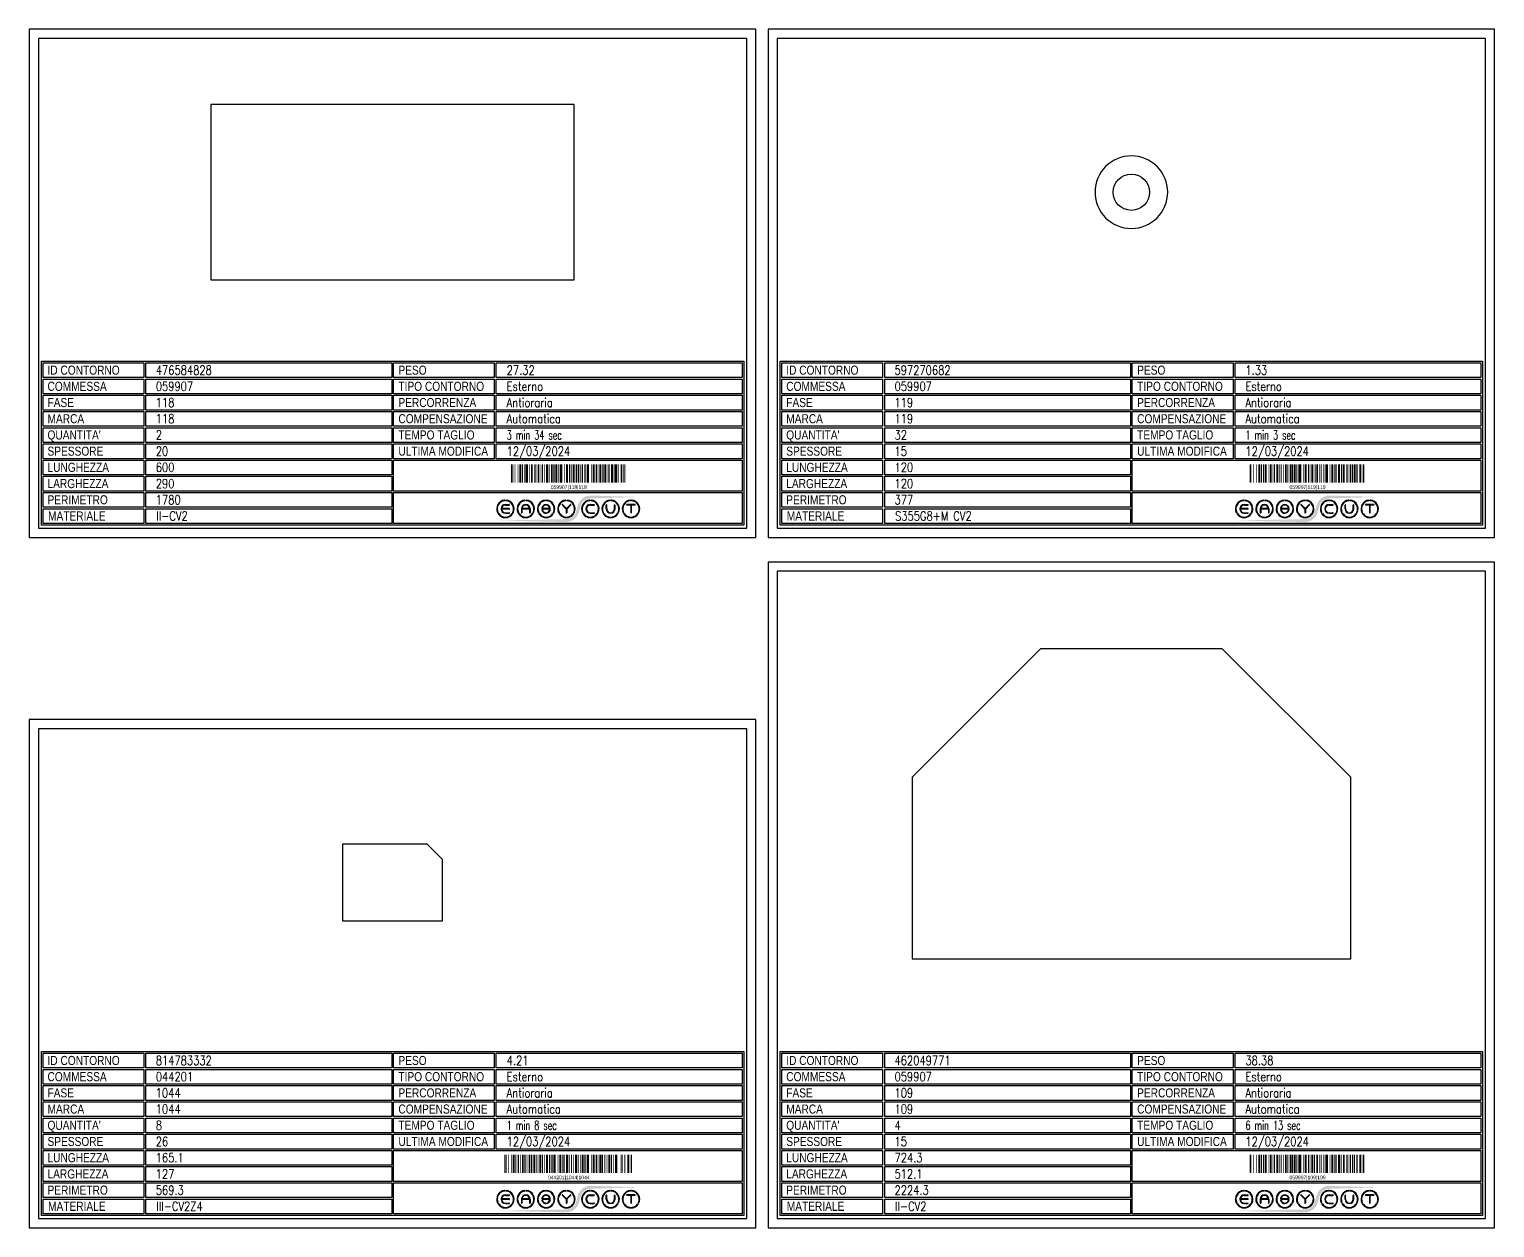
# Model space of a CAD drawing. Header units: millimetres. Extents: x 28039 to 145264, y 9873 to 40131.
# Drawn here: x 28039 to 30459, y 19233 to 21212 of the extents above; entities that cross this region are included whole.
import ezdxf
from ezdxf.enums import TextEntityAlignment as Align

# ---------------------------------------------------------------- set-up
doc = ezdxf.new("R2010")
doc.units = ezdxf.units.MM
doc.styles.add('EasyCutStyle', font='romans.shx', dxfattribs={"width": 0.8})
doc.styles.add('EasyCutStyle1', font='arial.ttf', dxfattribs={"width": 0.8})

# ---------------------------------------------------------------- blocks, each defined once
blk = doc.blocks.new('*U4')
at = {"color": 5}
blk.add_lwpolyline([(0, 0), (1200, 0), (1200, 839), (0, 839)], close=True, dxfattribs=at)
at = {"color": 7}
blk.add_lwpolyline([(15, 15), (1185, 15), (1185, 824), (15, 824)], close=True, dxfattribs=at)
at = {"color": 253}
blk.add_lwpolyline([(20, 291), (1180, 291), (1180, 20), (20, 20)], close=True, dxfattribs=at)
at = {"color": 2}
for points in [[(23, 288.1), (189.3, 288.1), (189.3, 263.7), (23, 263.7)], [(23, 288.1), (189.3, 288.1), (189.3, 263.7), (23, 263.7)], [(601.5, 288.1), (767.9, 288.1), (767.9, 263.7), (601.5, 263.7)], [(23, 261.4), (189.3, 261.4), (189.3, 237), (23, 237)], [(601.5, 261.4), (767.9, 261.4), (767.9, 237), (601.5, 237)], [(23, 234.6), (189.3, 234.6), (189.3, 210.2), (23, 210.2)], [(601.5, 234.6), (767.9, 234.6), (767.9, 210.2), (601.5, 210.2)], [(23, 207.9), (189.3, 207.9), (189.3, 183.4), (23, 183.4)], [(601.5, 207.9), (767.9, 207.9), (767.9, 183.4), (601.5, 183.4)], [(23, 181.1), (189.3, 181.1), (189.3, 156.7), (23, 156.7)], [(601.5, 181.1), (767.9, 181.1), (767.9, 156.7), (601.5, 156.7)], [(23, 154.3), (189.3, 154.3), (189.3, 129.9), (23, 129.9)], [(601.5, 154.3), (767.9, 154.3), (767.9, 129.9), (601.5, 129.9)], [(23, 127.6), (189.3, 127.6), (189.3, 103.1), (23, 103.1)], [(23, 100.8), (189.3, 100.8), (189.3, 76.4), (23, 76.4)], [(23, 74), (189.3, 74), (189.3, 49.6), (23, 49.6)], [(23, 47.3), (189.3, 47.3), (189.3, 22.9), (23, 22.9)]]:
    blk.add_lwpolyline(points, close=True, dxfattribs=at)
at = {"color": 1}
for points in [[(192.7, 288.1), (598.5, 288.1), (598.5, 263.7), (192.7, 263.7)], [(771.3, 288.1), (1177.2, 288.1), (1177.2, 263.7), (771.3, 263.7)], [(192.7, 261.4), (598.5, 261.4), (598.5, 237), (192.7, 237)], [(771.3, 261.4), (1177.2, 261.4), (1177.2, 237), (771.3, 237)], [(192.7, 234.6), (598.5, 234.6), (598.5, 210.2), (192.7, 210.2)], [(771.3, 234.6), (1177.2, 234.6), (1177.2, 210.2), (771.3, 210.2)], [(192.7, 207.9), (598.5, 207.9), (598.5, 183.4), (192.7, 183.4)], [(771.3, 207.9), (1177.2, 207.9), (1177.2, 183.4), (771.3, 183.4)], [(192.7, 181.1), (598.5, 181.1), (598.5, 156.7), (192.7, 156.7)], [(771.3, 181.1), (1177.2, 181.1), (1177.2, 156.7), (771.3, 156.7)], [(192.7, 154.3), (598.5, 154.3), (598.5, 129.9), (192.7, 129.9)], [(771.3, 154.3), (1177.2, 154.3), (1177.2, 129.9), (771.3, 129.9)], [(192.7, 127.6), (598.5, 127.6), (598.5, 103.1), (192.7, 103.1)], [(601.5, 127.6), (1177.2, 127.6), (1177.2, 76.4), (601.5, 76.4)], [(192.7, 100.8), (598.5, 100.8), (598.5, 76.4), (192.7, 76.4)], [(192.7, 74), (598.5, 74), (598.5, 49.6), (192.7, 49.6)], [(601.5, 74), (1177.2, 74), (1177.2, 22.9), (601.5, 22.9)], [(192.7, 47.3), (598.5, 47.3), (598.5, 22.9), (192.7, 22.9)]]:
    blk.add_lwpolyline(points, close=True, dxfattribs=at)
at = {"color": 161, "style": 'EasyCutStyle1', "width": 0.8}
for s, p in [('ID CONTORNO', (30.1, 268.6)), ('PESO', (609.6, 268.6)), ('COMMESSA', (30.1, 241.9)), ('TIPO CONTORNO', (609.6, 241.9)), ('FASE', (30.1, 215.1)), ('PERCORRENZA', (609.6, 215.1)), ('MARCA', (30.1, 188.4)), ('COMPENSAZIONE', (609.6, 188.4)), ("QUANTITA'", (30.1, 161.6)), ('TEMPO TAGLIO', (609.6, 161.6)), ('SPESSORE', (30.1, 134.8)), ('ULTIMA MODIFICA', (609.6, 134.8)), ('LUNGHEZZA', (30.1, 108.1)), ('LARGHEZZA', (30.1, 81.3)), ('PERIMETRO', (30.1, 54.5)), ('MATERIALE', (31, 27.8))]:
    blk.add_text(s, height=15, dxfattribs=at).set_placement(p)
at = {"style": 'EasyCutStyle'}
for tag, p, width in [('IDSHAPE', (208.9, 268.6), 0.8), ('WEIGTHSHAPE', (788.4, 268.6), 0.8), ('ORDERSHAPE', (208.9, 241.9), 0.8), ('TYPESHAPE', (788.4, 241.9), 0.8), ('PHASESHAPE', (208.9, 215.1), 0.8), ('JOUSHAPE', (788.4, 215.1), 0.8), ('MKSHAPE', (208.9, 188.4), 0.8), ('COMPSHAPE', (788.4, 188.4), 0.8), ('QTASHAPE', (208.9, 161.6), 0.8), ('TIMECUTSHAPE', (788.4, 161.6), 0.65), ('TKSHAPE', (208.9, 134.8), 0.8), ('LASTMODIFYSHAPE', (788.4, 134.8), 0.8), ('LENGTHSHAPE', (208.9, 108.1), 0.8), ('HEIGHTSHAPE', (208.9, 81.3), 0.8), ('PERIMETERSHAPE', (208.9, 54.5), 0.8), ('MATSHAPE', (209.8, 27.8), 0.8)]:
    blk.add_attdef(tag, p, '', height=15, dxfattribs=dict(at, width=width))
blk = doc.blocks.new('Logo')
h = blk.add_hatch(color=256)
h.set_gradient(color1=(255, 0, 0), color2=(255, 255, 0), tint=1)
h.paths.add_polyline_path([(20.5, 4.4, -0.339454), (37.1, 17.2), (118.6, 19.6), (37.1, 22, 0.339454), (15.8, 5.7), (13.2, -4.2, -0.339454), (-3.4, -16.9), (-118.2, -19.3), (-3.4, -21.7, 0.339454), (17.8, -5.4)])
for color, points in [(140, [(-115.9, -5.7, -1), (-116.7, -6.1, -0.520567), (-104.9, 14.3, -1), (-104.9, 13.5, 0.520567)]), (256, [(-97.3, 0.4), (-110, 0.4, -0.394366), (-103.7, 6.3), (-97.3, 6.3, 1), (-97.3, 7.2), (-103.7, 7.2, 1), (-103.7, -7.2), (-97.3, -7.2, 1), (-97.3, -6.3), (-103.7, -6.3, -0.394366), (-110, -0.4), (-97.3, -0.4, 1)]), (140, [(-91.4, -5.7, 1), (-90.6, -6.1, 0.520567), (-102.4, 14.3, 0.916853), (-102.6, 13.5, 0.043377), (-102.5, 13.5, -0.520567)]), (140, [(-82.3, -5.7, -1), (-83.1, -6.1, -0.520567), (-71.3, 14.3, -1), (-71.3, 13.5, 0.520567)]), (140, [(-57.8, -5.7, 1), (-57, -6.1, 0.520567), (-68.8, 14.3, 1), (-68.9, 13.5, -0.520567)]), (140, [(-48.7, -5.7, -1), (-49.5, -6.1, -0.520567), (-37.7, 14.3, -1), (-37.7, 13.5, 0.520567)]), (256, [(-31.2, -0.4, -0.486114), (-30.3, -1.5, -0.776377), (-42.6, -1.6, 1), (-43.4, -1.9, 0.776377), (-29.5, -1.7, 0.486114), (-31.2, 0.4), (-41.8, 0.4, -0.486114), (-42.6, 1.5, -0.776377), (-30.4, 1.6, 1), (-29.5, 1.9, 0.776377), (-43.5, 1.7, 0.486114), (-41.8, -0.4)]), (140, [(-24.2, -5.7, 1), (-23.4, -6.1, 0.520567), (-35.2, 14.3, 1), (-35.3, 13.5, -0.520567)]), (140, [(-15.1, -5.7, -1), (-15.9, -6.1, -0.520567), (-4.1, 14.3, -1), (-4.1, 13.5, 0.520567)]), (256, [(-9.3, 7.1, 1), (-10, 6.5), (-3.3, -0.2), (-3.3, -6.3, 1), (-2.4, -6.3), (-2.4, -0.2), (4.2, 6.5, 1), (3.6, 7.1), (-2.9, 0.6)]), (140, [(9.4, -5.7, 1), (10.2, -6.1, 0.520567), (-1.6, 14.3, 1), (-1.7, 13.5, -0.520567)]), (140, [(24.2, -5.7, -1), (23.4, -6.1, -0.520567), (35.2, 14.3, -1), (35.3, 13.5, 0.520567)]), (256, [(36.5, -7.2), (42.8, -7.2, 1), (42.8, -6.3), (36.5, -6.3, -1), (36.5, 6.3), (42.8, 6.3, 1), (42.8, 7.2), (36.5, 7.2, 1)]), (140, [(48.7, -5.7, 1), (49.5, -6.1, 0.520567), (37.7, 14.3, 1), (37.7, 13.5, -0.520567)]), (140, [(57.8, -5.7, -1), (57, -6.1, -0.520567), (68.8, 14.3, -1), (68.9, 13.5, 0.520567)]), (256, [(63.7, 0), (63.7, 6.3, 1), (62.9, 6.3), (62.9, 0, 1), (77.3, 0), (77.3, 6.3, 1), (76.4, 6.3), (76.4, 0, -1)]), (140, [(82.3, -5.7, 1), (83.1, -6.1, 0.520567), (71.3, 14.3, 1), (71.3, 13.5, -0.520567)]), (140, [(91.4, -5.7, -1), (90.6, -6.1, -0.520567), (102.4, 14.3, -1), (102.5, 13.5, 0.520567)]), (256, [(96.9, 7.2, 1), (96.9, 6.3), (103.2, 6.3), (103.2, -6.3, 1), (104.1, -6.3), (104.1, 6.3), (110.4, 6.3, 1), (110.4, 7.2)]), (140, [(115.9, -5.7, 1), (116.7, -6.1, 0.520567), (104.9, 14.3, 1), (104.9, 13.5, -0.520567)]), (140, [(-91.9, -8.3, 1), (-92.6, -7.8, -0.520567), (-114.8, -7.8, 1), (-115.5, -8.3, 0.520567)]), (140, [(-58.3, -8.3, 1), (-59, -7.8, -0.520567), (-81.2, -7.8, 1), (-81.9, -8.3, 0.520567)]), (140, [(-24.7, -8.3, 1), (-25.4, -7.8, -0.520567), (-47.6, -7.8, 1), (-48.3, -8.3, 0.520567)]), (140, [(8.9, -8.3, 1), (8.2, -7.8, -0.520567), (-14, -7.8, 1), (-14.7, -8.3, 0.520567)]), (140, [(48.3, -8.3, 1), (47.6, -7.8, -0.520567), (25.4, -7.8, 1), (24.7, -8.3, 0.520567)]), (140, [(81.9, -8.3, 1), (81.2, -7.8, -0.520567), (59, -7.8, 1), (58.3, -8.3, 0.520567)]), (140, [(115.5, -8.3, 1), (114.8, -7.8, -0.520567), (92.6, -7.8, 1), (91.9, -8.3, 0.520567)])]:
    blk.add_hatch(color=color).paths.add_polyline_path(points)
h = blk.add_hatch(color=256)
h.paths.add_polyline_path([(-63.7, -0.4), (-63.7, -6.3, 1), (-62.9, -6.3), (-62.9, 0, 1), (-77.3, 0), (-77.3, -6.3, 1), (-76.4, -6.3), (-76.4, -0.4)])
h.paths.add_polyline_path([(-76.4, 0.4, -0.933992), (-63.8, 0.4)], flags=16)
for p, q in [((-97.3, 0.4), (-110, 0.4)), ((-103.7, 7.2), (-97.3, 7.2)), ((-103.7, 6.3), (-97.3, 6.3)), ((-77.3, 0), (-77.3, -6.3)), ((-63.8, 0.4), (-76.4, 0.4)), ((-62.9, 0), (-62.9, -6.3)), ((-31.2, 0.4), (-41.8, 0.4)), ((-3.3, -0.2), (-10, 6.5)), ((-2.9, 0.6), (-9.3, 7.1)), ((-2.9, 0.6), (3.6, 7.1)), ((-2.4, -0.2), (4.2, 6.5)), ((36.5, 7.2), (42.8, 7.2)), ((36.5, 6.3), (42.8, 6.3)), ((62.9, 0), (62.9, 6.3)), ((63.7, 0), (63.7, 6.3)), ((76.4, 0), (76.4, 6.3)), ((77.3, 0), (77.3, 6.3)), ((110.4, 7.2), (96.9, 7.2)), ((103.2, 6.3), (96.9, 6.3)), ((103.2, 6.3), (103.2, -6.3)), ((104.1, 6.3), (104.1, -6.3)), ((110.4, 6.3), (104.1, 6.3)), ((-97.3, -0.4), (-110, -0.4)), ((-103.7, -6.3), (-97.3, -6.3)), ((-103.7, -7.2), (-97.3, -7.2)), ((-76.4, -0.4), (-76.4, -6.3)), ((-63.7, -0.4), (-76.4, -0.4)), ((-63.7, -0.4), (-63.7, -6.3)), ((-31.2, -0.4), (-41.8, -0.4)), ((-3.3, -0.2), (-3.3, -6.3)), ((-2.4, -0.2), (-2.4, -6.3)), ((36.5, -6.3), (42.8, -6.3)), ((36.5, -7.2), (42.8, -7.2))]:
    blk.add_line(p, q)
at = {"color": 140}
for centre, radius, start, end in [((-103.7, 0), 14.4, 95, 205), ((-103.7, 0), 13.5, 95, 205), ((-104.9, 13.9), 0.432, 275, 95), ((-102.5, 13.9), 0.432, 85, 265), ((-103.7, 0), 13.5, 335, 85), ((-103.7, 0), 14.4, 335, 85), ((-70.1, 0), 14.4, 95, 205), ((-70.1, 0), 13.5, 95, 205), ((-71.3, 13.9), 0.432, 275, 95), ((-68.9, 13.9), 0.432, 85, 265), ((-70.1, 0), 13.5, 335, 85), ((-70.1, 0), 14.4, 335, 85), ((-36.5, 0), 14.4, 95, 205), ((-36.5, 0), 13.5, 95, 205), ((-37.7, 13.9), 0.432, 275, 95), ((-35.3, 13.9), 0.432, 85, 265), ((-36.5, 0), 13.5, 335, 85), ((-36.5, 0), 14.4, 335, 85), ((-2.9, 0), 14.4, 95, 205), ((-2.9, 0), 13.5, 95, 205), ((-4.1, 13.9), 0.432, 275, 95), ((-1.7, 13.9), 0.432, 85, 265), ((-2.9, 0), 13.5, 335, 85), ((-2.9, 0), 14.4, 335, 85), ((36.5, 0), 14.4, 95, 205), ((36.5, 0), 13.5, 95, 205), ((35.3, 13.9), 0.432, 275, 95), ((37.7, 13.9), 0.432, 85, 265), ((36.5, 0), 14.4, 335, 85), ((36.5, 0), 13.5, 335, 85), ((70.1, 0), 14.4, 95, 205), ((70.1, 0), 13.5, 95, 205), ((68.9, 13.9), 0.432, 275, 95), ((71.3, 13.9), 0.432, 85, 265), ((70.1, 0), 14.4, 335, 85), ((70.1, 0), 13.5, 335, 85), ((103.7, 0), 14.4, 95, 205), ((103.7, 0), 13.5, 95, 205), ((102.5, 13.9), 0.432, 275, 95), ((104.9, 13.9), 0.432, 85, 265), ((103.7, 0), 14.4, 335, 85), ((103.7, 0), 13.5, 335, 85), ((-116.3, -5.9), 0.432, 205, 25), ((-115.1, -8), 0.432, 35, 215), ((-103.7, 0), 14.4, 215, 325), ((-103.7, 0), 13.5, 215, 325), ((-92.2, -8), 0.432, 325, 145), ((-91, -5.9), 0.432, 155, 335), ((-82.7, -5.9), 0.432, 205, 25), ((-81.5, -8), 0.432, 35, 215), ((-70.1, 0), 14.4, 215, 325), ((-70.1, 0), 13.5, 215, 325), ((-58.6, -8), 0.432, 325, 145), ((-57.4, -5.9), 0.432, 155, 335), ((-49.1, -5.9), 0.432, 205, 25), ((-47.9, -8), 0.432, 35, 215), ((-36.5, 0), 14.4, 215, 325), ((-36.5, 0), 13.5, 215, 325), ((-25, -8), 0.432, 325, 145), ((-23.8, -5.9), 0.432, 155, 335), ((-15.5, -5.9), 0.432, 205, 25), ((-14.3, -8), 0.432, 35, 215), ((-2.9, 0), 14.4, 215, 325), ((-2.9, 0), 13.5, 215, 325), ((8.6, -8), 0.432, 325, 145), ((9.8, -5.9), 0.432, 155, 335), ((23.8, -5.9), 0.432, 205, 25), ((25, -8), 0.432, 35, 215), ((36.5, 0), 14.4, 215, 325), ((36.5, 0), 13.5, 215, 325), ((47.9, -8), 0.432, 325, 145), ((49.1, -5.9), 0.432, 155, 335), ((57.4, -5.9), 0.432, 205, 25), ((58.6, -8), 0.432, 35, 215), ((70.1, 0), 14.4, 215, 325), ((70.1, 0), 13.5, 215, 325), ((81.5, -8), 0.432, 325, 145), ((82.7, -5.9), 0.432, 155, 335), ((91, -5.9), 0.432, 205, 25), ((92.2, -8), 0.432, 35, 215), ((103.7, 0), 14.4, 215, 325), ((103.7, 0), 13.5, 215, 325), ((115.1, -8), 0.432, 325, 145), ((116.3, -5.9), 0.432, 155, 335)]:
    blk.add_arc(centre, radius, start, end, dxfattribs=at)
for centre, radius, start, end in [((-103.7, 0), 7.2, 90, 270), ((-103.7, 0), 6.34, 90, 176.0904), ((-97.3, 6.8), 0.432, 270, 90), ((-97.3, 0), 0.432, 270, 90), ((-70.1, 0), 7.2, 0, 180), ((-70.1, 0), 6.34, 3.9096, 176.0904), ((-36.5, 0), 7.2, 15, 166.2998), ((-41.8, 1.3), 1.73, 166.2998, 270), ((-41.8, 1.3), 0.864, 166.2998, 270), ((-36.5, 0), 6.34, 15, 166.2998), ((-31.2, -1.3), 1.73, 346.2998, 90), ((-29.9, 1.8), 0.432, 195, 15), ((-9.6, 6.8), 0.432, 45, 225), ((3.9, 6.8), 0.432, 315, 135), ((36.5, 0), 7.2, 90, 270), ((36.5, 0), 6.34, 90, 270), ((42.8, 6.8), 0.432, 270, 90), ((63.3, 6.3), 0.432, 0, 180), ((70.1, 0), 7.2, 180, 0), ((70.1, 0), 6.34, 180, 0), ((76.8, 6.3), 0.432, 0, 180), ((96.9, 6.8), 0.432, 90, 270), ((110.4, 6.8), 0.432, 270, 90), ((-103.7, 0), 6.34, 183.9096, 270), ((-97.3, -6.8), 0.432, 270, 90), ((-76.8, -6.3), 0.432, 180, 0), ((-63.3, -6.3), 0.432, 180, 0), ((-43, -1.8), 0.432, 15, 195), ((-36.5, 0), 7.2, 195, 346.2998), ((-36.5, 0), 6.34, 195, 346.2998), ((-31.2, -1.3), 0.864, 346.2998, 90), ((-2.9, -6.3), 0.432, 180, 0), ((42.8, -6.8), 0.432, 270, 90), ((103.7, -6.3), 0.432, 180, 0)]:
    blk.add_arc(centre, radius, start, end)
blk = doc.blocks.new('BARCODE128_814783332', base_point=(28928.8, 19313.4))
at = {"linetype": 'Continuous'}
for points, const_width in [([(28929.8, 19313.4), (28929.8, 19343.4)], 2), ([(28932.3, 19313.4), (28932.3, 19343.4)], 1), ([(28935.3, 19313.4), (28935.3, 19343.4)], 1), ([(28940.3, 19313.4), (28940.3, 19343.4)], 1), ([(28944.3, 19313.4), (28944.3, 19343.4)], 3), ([(28947.8, 19313.4), (28947.8, 19343.4)], 2), ([(28951.8, 19313.4), (28951.8, 19343.4)], 2), ([(28955.3, 19313.4), (28955.3, 19343.4)], 1), ([(28959.3, 19313.4), (28959.3, 19343.4)], 3), ([(28962.8, 19313.4), (28962.8, 19343.4)], 2), ([(28966.3, 19313.4), (28966.3, 19343.4)], 1), ([(28970.3, 19313.4), (28970.3, 19343.4)], 3), ([(28973.8, 19313.4), (28973.8, 19343.4)], 2), ([(28978.3, 19313.4), (28978.3, 19343.4)], 3), ([(28982.3, 19313.4), (28982.3, 19343.4)], 1), ([(28984.3, 19313.4), (28984.3, 19343.4)], 1), ([(28988.3, 19313.4), (28988.3, 19343.4)], 3), ([(28991.8, 19313.4), (28991.8, 19343.4)], 2), ([(28995.3, 19313.4), (28995.3, 19343.4)], 1), ([(28999.3, 19313.4), (28999.3, 19343.4)], 3), ([(29003.8, 19313.4), (29003.8, 19343.4)], 2), ([(29006.3, 19313.4), (29006.3, 19343.4)], 1), ([(29008.3, 19313.4), (29008.3, 19343.4)], 1), ([(29011.8, 19313.4), (29011.8, 19343.4)], 4), ([(29017.3, 19313.4), (29017.3, 19343.4)], 1), ([(29021.3, 19313.4), (29021.3, 19343.4)], 3), ([(29025.8, 19313.4), (29025.8, 19343.4)], 2), ([(29028.3, 19313.4), (29028.3, 19343.4)], 1), ([(29032.3, 19313.4), (29032.3, 19343.4)], 3), ([(29035.8, 19313.4), (29035.8, 19343.4)], 2), ([(29039.8, 19313.4), (29039.8, 19343.4)], 2), ([(29043.3, 19313.4), (29043.3, 19343.4)], 1), ([(29047.3, 19313.4), (29047.3, 19343.4)], 3), ([(29050.8, 19313.4), (29050.8, 19343.4)], 2), ([(29054.3, 19313.4), (29054.3, 19343.4)], 1), ([(29058.3, 19313.4), (29058.3, 19343.4)], 3), ([(29061.3, 19313.4), (29061.3, 19343.4)], 1), ([(29063.3, 19313.4), (29063.3, 19343.4)], 1), ([(29066.8, 19313.4), (29066.8, 19343.4)], 4), ([(29072.3, 19313.4), (29072.3, 19343.4)], 1), ([(29076.3, 19313.4), (29076.3, 19343.4)], 3), ([(29080.8, 19313.4), (29080.8, 19343.4)], 2), ([(29083.3, 19313.4), (29083.3, 19343.4)], 1), ([(29087.3, 19313.4), (29087.3, 19343.4)], 3), ([(29090.8, 19313.4), (29090.8, 19343.4)], 2), ([(29094.8, 19313.4), (29094.8, 19343.4)], 2), ([(29098.3, 19313.4), (29098.3, 19343.4)], 1), ([(29102.3, 19313.4), (29102.3, 19343.4)], 3), ([(29105.8, 19313.4), (29105.8, 19343.4)], 2), ([(29109.3, 19313.4), (29109.3, 19343.4)], 1), ([(29113.3, 19313.4), (29113.3, 19343.4)], 3), ([(29116.3, 19313.4), (29116.3, 19343.4)], 1), ([(29121.8, 19313.4), (29121.8, 19343.4)], 2), ([(29124.3, 19313.4), (29124.3, 19343.4)], 1), ([(29127.8, 19313.4), (29127.8, 19343.4)], 2), ([(29133.3, 19313.4), (29133.3, 19343.4)], 3), ([(29136.3, 19313.4), (29136.3, 19343.4)], 1), ([(29138.8, 19313.4), (29138.8, 19343.4)], 2)]:
    blk.add_lwpolyline(points, dxfattribs=dict(at, const_width=const_width))
blk.add_text('044201|1044|1044', height=6).set_placement((29035.3, 19302.9), align=Align.CENTER)
blk = doc.blocks.new('*U77')
at = {"color": 5}
blk.add_lwpolyline([(0, 0), (1200, 0), (1200, 1099), (0, 1099)], close=True, dxfattribs=at)
at = {"color": 7}
blk.add_lwpolyline([(15, 15), (1185, 15), (1185, 1084), (15, 1084)], close=True, dxfattribs=at)
at = {"color": 253}
blk.add_lwpolyline([(20, 291), (1180, 291), (1180, 20), (20, 20)], close=True, dxfattribs=at)
at = {"color": 2}
for points in [[(23, 288.1), (189.3, 288.1), (189.3, 263.7), (23, 263.7)], [(23, 288.1), (189.3, 288.1), (189.3, 263.7), (23, 263.7)], [(601.5, 288.1), (767.9, 288.1), (767.9, 263.7), (601.5, 263.7)], [(23, 261.4), (189.3, 261.4), (189.3, 237), (23, 237)], [(601.5, 261.4), (767.9, 261.4), (767.9, 237), (601.5, 237)], [(23, 234.6), (189.3, 234.6), (189.3, 210.2), (23, 210.2)], [(601.5, 234.6), (767.9, 234.6), (767.9, 210.2), (601.5, 210.2)], [(23, 207.9), (189.3, 207.9), (189.3, 183.4), (23, 183.4)], [(601.5, 207.9), (767.9, 207.9), (767.9, 183.4), (601.5, 183.4)], [(23, 181.1), (189.3, 181.1), (189.3, 156.7), (23, 156.7)], [(601.5, 181.1), (767.9, 181.1), (767.9, 156.7), (601.5, 156.7)], [(23, 154.3), (189.3, 154.3), (189.3, 129.9), (23, 129.9)], [(601.5, 154.3), (767.9, 154.3), (767.9, 129.9), (601.5, 129.9)], [(23, 127.6), (189.3, 127.6), (189.3, 103.1), (23, 103.1)], [(23, 100.8), (189.3, 100.8), (189.3, 76.4), (23, 76.4)], [(23, 74), (189.3, 74), (189.3, 49.6), (23, 49.6)], [(23, 47.3), (189.3, 47.3), (189.3, 22.9), (23, 22.9)]]:
    blk.add_lwpolyline(points, close=True, dxfattribs=at)
at = {"color": 1}
for points in [[(192.7, 288.1), (598.5, 288.1), (598.5, 263.7), (192.7, 263.7)], [(771.3, 288.1), (1177.2, 288.1), (1177.2, 263.7), (771.3, 263.7)], [(192.7, 261.4), (598.5, 261.4), (598.5, 237), (192.7, 237)], [(771.3, 261.4), (1177.2, 261.4), (1177.2, 237), (771.3, 237)], [(192.7, 234.6), (598.5, 234.6), (598.5, 210.2), (192.7, 210.2)], [(771.3, 234.6), (1177.2, 234.6), (1177.2, 210.2), (771.3, 210.2)], [(192.7, 207.9), (598.5, 207.9), (598.5, 183.4), (192.7, 183.4)], [(771.3, 207.9), (1177.2, 207.9), (1177.2, 183.4), (771.3, 183.4)], [(192.7, 181.1), (598.5, 181.1), (598.5, 156.7), (192.7, 156.7)], [(771.3, 181.1), (1177.2, 181.1), (1177.2, 156.7), (771.3, 156.7)], [(192.7, 154.3), (598.5, 154.3), (598.5, 129.9), (192.7, 129.9)], [(771.3, 154.3), (1177.2, 154.3), (1177.2, 129.9), (771.3, 129.9)], [(192.7, 127.6), (598.5, 127.6), (598.5, 103.1), (192.7, 103.1)], [(601.5, 127.6), (1177.2, 127.6), (1177.2, 76.4), (601.5, 76.4)], [(192.7, 100.8), (598.5, 100.8), (598.5, 76.4), (192.7, 76.4)], [(192.7, 74), (598.5, 74), (598.5, 49.6), (192.7, 49.6)], [(601.5, 74), (1177.2, 74), (1177.2, 22.9), (601.5, 22.9)], [(192.7, 47.3), (598.5, 47.3), (598.5, 22.9), (192.7, 22.9)]]:
    blk.add_lwpolyline(points, close=True, dxfattribs=at)
at = {"color": 161, "style": 'EasyCutStyle1', "width": 0.8}
for s, p in [('ID CONTORNO', (30.1, 268.6)), ('PESO', (609.6, 268.6)), ('COMMESSA', (30.1, 241.9)), ('TIPO CONTORNO', (609.6, 241.9)), ('FASE', (30.1, 215.1)), ('PERCORRENZA', (609.6, 215.1)), ('MARCA', (30.1, 188.4)), ('COMPENSAZIONE', (609.6, 188.4)), ("QUANTITA'", (30.1, 161.6)), ('TEMPO TAGLIO', (609.6, 161.6)), ('SPESSORE', (30.1, 134.8)), ('ULTIMA MODIFICA', (609.6, 134.8)), ('LUNGHEZZA', (30.1, 108.1)), ('LARGHEZZA', (30.1, 81.3)), ('PERIMETRO', (30.1, 54.5)), ('MATERIALE', (31, 27.8))]:
    blk.add_text(s, height=15, dxfattribs=at).set_placement(p)
at = {"style": 'EasyCutStyle'}
for tag, p, width in [('IDSHAPE', (208.9, 268.6), 0.8), ('WEIGTHSHAPE', (788.4, 268.6), 0.8), ('ORDERSHAPE', (208.9, 241.9), 0.8), ('TYPESHAPE', (788.4, 241.9), 0.8), ('PHASESHAPE', (208.9, 215.1), 0.8), ('JOUSHAPE', (788.4, 215.1), 0.8), ('MKSHAPE', (208.9, 188.4), 0.8), ('COMPSHAPE', (788.4, 188.4), 0.8), ('QTASHAPE', (208.9, 161.6), 0.8), ('TIMECUTSHAPE', (788.4, 161.6), 0.65), ('TKSHAPE', (208.9, 134.8), 0.8), ('LASTMODIFYSHAPE', (788.4, 134.8), 0.8), ('LENGTHSHAPE', (208.9, 108.1), 0.8), ('HEIGHTSHAPE', (208.9, 81.3), 0.8), ('PERIMETERSHAPE', (208.9, 54.5), 0.8), ('MATSHAPE', (209.8, 27.8), 0.8)]:
    blk.add_attdef(tag, p, '', height=15, dxfattribs=dict(at, width=width))
blk = doc.blocks.new('BARCODE128_462049771', base_point=(30148.8, 19313.4))
at = {"linetype": 'Continuous'}
for points, const_width in [([(30149.8, 19313.4), (30149.8, 19343.4)], 2), ([(30152.3, 19313.4), (30152.3, 19343.4)], 1), ([(30155.3, 19313.4), (30155.3, 19343.4)], 1), ([(30160.3, 19313.4), (30160.3, 19343.4)], 1), ([(30164.3, 19313.4), (30164.3, 19343.4)], 3), ([(30167.8, 19313.4), (30167.8, 19343.4)], 2), ([(30171.8, 19313.4), (30171.8, 19343.4)], 2), ([(30175.3, 19313.4), (30175.3, 19343.4)], 3), ([(30179.3, 19313.4), (30179.3, 19343.4)], 1), ([(30183.3, 19313.4), (30183.3, 19343.4)], 3), ([(30187.3, 19313.4), (30187.3, 19343.4)], 1), ([(30189.8, 19313.4), (30189.8, 19343.4)], 2), ([(30194.3, 19313.4), (30194.3, 19343.4)], 3), ([(30198.3, 19313.4), (30198.3, 19343.4)], 1), ([(30200.8, 19313.4), (30200.8, 19343.4)], 2), ([(30204.3, 19313.4), (30204.3, 19343.4)], 1), ([(30208.3, 19313.4), (30208.3, 19343.4)], 3), ([(30211.8, 19313.4), (30211.8, 19343.4)], 2), ([(30216.3, 19313.4), (30216.3, 19343.4)], 3), ([(30219.8, 19313.4), (30219.8, 19343.4)], 2), ([(30223.3, 19313.4), (30223.3, 19343.4)], 3), ([(30226.3, 19313.4), (30226.3, 19343.4)], 1), ([(30228.3, 19313.4), (30228.3, 19343.4)], 1), ([(30231.8, 19313.4), (30231.8, 19343.4)], 4), ([(30237.3, 19313.4), (30237.3, 19343.4)], 1), ([(30241.3, 19313.4), (30241.3, 19343.4)], 3), ([(30245.8, 19313.4), (30245.8, 19343.4)], 2), ([(30248.3, 19313.4), (30248.3, 19343.4)], 1), ([(30252.3, 19313.4), (30252.3, 19343.4)], 3), ([(30255.8, 19313.4), (30255.8, 19343.4)], 2), ([(30260.3, 19313.4), (30260.3, 19343.4)], 3), ([(30264.3, 19313.4), (30264.3, 19343.4)], 1), ([(30266.8, 19313.4), (30266.8, 19343.4)], 2), ([(30270.3, 19313.4), (30270.3, 19343.4)], 1), ([(30272.3, 19313.4), (30272.3, 19343.4)], 1), ([(30275.8, 19313.4), (30275.8, 19343.4)], 4), ([(30281.3, 19313.4), (30281.3, 19343.4)], 1), ([(30285.3, 19313.4), (30285.3, 19343.4)], 3), ([(30289.8, 19313.4), (30289.8, 19343.4)], 2), ([(30292.3, 19313.4), (30292.3, 19343.4)], 1), ([(30296.3, 19313.4), (30296.3, 19343.4)], 3), ([(30299.8, 19313.4), (30299.8, 19343.4)], 2), ([(30304.3, 19313.4), (30304.3, 19343.4)], 3), ([(30308.3, 19313.4), (30308.3, 19343.4)], 1), ([(30310.8, 19313.4), (30310.8, 19343.4)], 2), ([(30314.8, 19313.4), (30314.8, 19343.4)], 2), ([(30318.8, 19313.4), (30318.8, 19343.4)], 2), ([(30321.8, 19313.4), (30321.8, 19343.4)], 2), ([(30325.8, 19313.4), (30325.8, 19343.4)], 2), ([(30331.3, 19313.4), (30331.3, 19343.4)], 3), ([(30334.3, 19313.4), (30334.3, 19343.4)], 1), ([(30336.8, 19313.4), (30336.8, 19343.4)], 2)]:
    blk.add_lwpolyline(points, dxfattribs=dict(at, const_width=const_width))
blk.add_text('059907|109|109', height=6).set_placement((30244.3, 19302.9), align=Align.CENTER)
blk = doc.blocks.new('BARCODE128_476584828', base_point=(28928.8, 20453.4))
at = {"linetype": 'Continuous'}
for points, const_width in [([(28929.8, 20453.4), (28929.8, 20483.4)], 2), ([(28932.3, 20453.4), (28932.3, 20483.4)], 1), ([(28935.3, 20453.4), (28935.3, 20483.4)], 1), ([(28940.3, 20453.4), (28940.3, 20483.4)], 1), ([(28944.3, 20453.4), (28944.3, 20483.4)], 3), ([(28947.8, 20453.4), (28947.8, 20483.4)], 2), ([(28951.8, 20453.4), (28951.8, 20483.4)], 2), ([(28955.3, 20453.4), (28955.3, 20483.4)], 3), ([(28959.3, 20453.4), (28959.3, 20483.4)], 1), ([(28963.3, 20453.4), (28963.3, 20483.4)], 3), ([(28967.3, 20453.4), (28967.3, 20483.4)], 1), ([(28969.8, 20453.4), (28969.8, 20483.4)], 2), ([(28974.3, 20453.4), (28974.3, 20483.4)], 3), ([(28978.3, 20453.4), (28978.3, 20483.4)], 1), ([(28980.8, 20453.4), (28980.8, 20483.4)], 2), ([(28984.3, 20453.4), (28984.3, 20483.4)], 1), ([(28988.3, 20453.4), (28988.3, 20483.4)], 3), ([(28991.8, 20453.4), (28991.8, 20483.4)], 2), ([(28996.3, 20453.4), (28996.3, 20483.4)], 3), ([(28999.8, 20453.4), (28999.8, 20483.4)], 2), ([(29003.3, 20453.4), (29003.3, 20483.4)], 3), ([(29006.3, 20453.4), (29006.3, 20483.4)], 1), ([(29008.3, 20453.4), (29008.3, 20483.4)], 1), ([(29011.8, 20453.4), (29011.8, 20483.4)], 4), ([(29017.3, 20453.4), (29017.3, 20483.4)], 1), ([(29021.3, 20453.4), (29021.3, 20483.4)], 3), ([(29025.8, 20453.4), (29025.8, 20483.4)], 2), ([(29028.3, 20453.4), (29028.3, 20483.4)], 1), ([(29032.3, 20453.4), (29032.3, 20483.4)], 3), ([(29036.8, 20453.4), (29036.8, 20483.4)], 2), ([(29040.3, 20453.4), (29040.3, 20483.4)], 3), ([(29043.3, 20453.4), (29043.3, 20483.4)], 1), ([(29046.8, 20453.4), (29046.8, 20483.4)], 2), ([(29050.3, 20453.4), (29050.3, 20483.4)], 1), ([(29052.3, 20453.4), (29052.3, 20483.4)], 1), ([(29055.8, 20453.4), (29055.8, 20483.4)], 4), ([(29061.3, 20453.4), (29061.3, 20483.4)], 1), ([(29065.3, 20453.4), (29065.3, 20483.4)], 3), ([(29069.8, 20453.4), (29069.8, 20483.4)], 2), ([(29072.3, 20453.4), (29072.3, 20483.4)], 1), ([(29076.3, 20453.4), (29076.3, 20483.4)], 3), ([(29080.8, 20453.4), (29080.8, 20483.4)], 2), ([(29084.3, 20453.4), (29084.3, 20483.4)], 3), ([(29087.3, 20453.4), (29087.3, 20483.4)], 1), ([(29090.8, 20453.4), (29090.8, 20483.4)], 2), ([(29095.8, 20453.4), (29095.8, 20483.4)], 4), ([(29099.3, 20453.4), (29099.3, 20483.4)], 1), ([(29102.3, 20453.4), (29102.3, 20483.4)], 3), ([(29105.8, 20453.4), (29105.8, 20483.4)], 2), ([(29111.3, 20453.4), (29111.3, 20483.4)], 3), ([(29114.3, 20453.4), (29114.3, 20483.4)], 1), ([(29116.8, 20453.4), (29116.8, 20483.4)], 2)]:
    blk.add_lwpolyline(points, dxfattribs=dict(at, const_width=const_width))
blk.add_text('059907|118|118', height=6).set_placement((29024.3, 20442.9), align=Align.CENTER)
blk = doc.blocks.new('BARCODE128_597270682', base_point=(30148.8, 20453.4))
at = {"linetype": 'Continuous'}
for points, const_width in [([(30149.8, 20453.4), (30149.8, 20483.4)], 2), ([(30152.3, 20453.4), (30152.3, 20483.4)], 1), ([(30155.3, 20453.4), (30155.3, 20483.4)], 1), ([(30160.3, 20453.4), (30160.3, 20483.4)], 1), ([(30164.3, 20453.4), (30164.3, 20483.4)], 3), ([(30167.8, 20453.4), (30167.8, 20483.4)], 2), ([(30171.8, 20453.4), (30171.8, 20483.4)], 2), ([(30175.3, 20453.4), (30175.3, 20483.4)], 3), ([(30179.3, 20453.4), (30179.3, 20483.4)], 1), ([(30183.3, 20453.4), (30183.3, 20483.4)], 3), ([(30187.3, 20453.4), (30187.3, 20483.4)], 1), ([(30189.8, 20453.4), (30189.8, 20483.4)], 2), ([(30194.3, 20453.4), (30194.3, 20483.4)], 3), ([(30198.3, 20453.4), (30198.3, 20483.4)], 1), ([(30200.8, 20453.4), (30200.8, 20483.4)], 2), ([(30204.3, 20453.4), (30204.3, 20483.4)], 1), ([(30208.3, 20453.4), (30208.3, 20483.4)], 3), ([(30211.8, 20453.4), (30211.8, 20483.4)], 2), ([(30216.3, 20453.4), (30216.3, 20483.4)], 3), ([(30219.8, 20453.4), (30219.8, 20483.4)], 2), ([(30223.3, 20453.4), (30223.3, 20483.4)], 3), ([(30226.3, 20453.4), (30226.3, 20483.4)], 1), ([(30228.3, 20453.4), (30228.3, 20483.4)], 1), ([(30231.8, 20453.4), (30231.8, 20483.4)], 4), ([(30237.3, 20453.4), (30237.3, 20483.4)], 1), ([(30241.3, 20453.4), (30241.3, 20483.4)], 3), ([(30245.8, 20453.4), (30245.8, 20483.4)], 2), ([(30248.3, 20453.4), (30248.3, 20483.4)], 1), ([(30252.3, 20453.4), (30252.3, 20483.4)], 3), ([(30256.8, 20453.4), (30256.8, 20483.4)], 2), ([(30260.3, 20453.4), (30260.3, 20483.4)], 3), ([(30264.3, 20453.4), (30264.3, 20483.4)], 1), ([(30266.8, 20453.4), (30266.8, 20483.4)], 2), ([(30270.3, 20453.4), (30270.3, 20483.4)], 1), ([(30272.3, 20453.4), (30272.3, 20483.4)], 1), ([(30275.8, 20453.4), (30275.8, 20483.4)], 4), ([(30281.3, 20453.4), (30281.3, 20483.4)], 1), ([(30285.3, 20453.4), (30285.3, 20483.4)], 3), ([(30289.8, 20453.4), (30289.8, 20483.4)], 2), ([(30292.3, 20453.4), (30292.3, 20483.4)], 1), ([(30296.3, 20453.4), (30296.3, 20483.4)], 3), ([(30300.8, 20453.4), (30300.8, 20483.4)], 2), ([(30304.3, 20453.4), (30304.3, 20483.4)], 3), ([(30308.3, 20453.4), (30308.3, 20483.4)], 1), ([(30310.8, 20453.4), (30310.8, 20483.4)], 2), ([(30315.3, 20453.4), (30315.3, 20483.4)], 3), ([(30318.8, 20453.4), (30318.8, 20483.4)], 2), ([(30322.3, 20453.4), (30322.3, 20483.4)], 3), ([(30325.8, 20453.4), (30325.8, 20483.4)], 2), ([(30331.3, 20453.4), (30331.3, 20483.4)], 3), ([(30334.3, 20453.4), (30334.3, 20483.4)], 1), ([(30336.8, 20453.4), (30336.8, 20483.4)], 2)]:
    blk.add_lwpolyline(points, dxfattribs=dict(at, const_width=const_width))
blk.add_text('059907|119|119', height=6).set_placement((30244.3, 20442.9), align=Align.CENTER)

msp = doc.modelspace()

# ---------------------------------------------------------------- linework, layer by layer
at = {"color": 2}
for points in [[(28338.8, 20798.4), (28938.8, 20798.4), (28938.8, 21088.4), (28338.8, 21088.4)], [(29496.7, 19677.3), (30221, 19677.3), (30221, 19977.3), (30008.8, 20189.4), (29708.8, 20189.4), (29496.7, 19977.3)], [(28556.3, 19739.9), (28721.4, 19739.9), (28721.4, 19841.5), (28696, 19866.9), (28556.3, 19866.9)]]:
    msp.add_lwpolyline(points, close=True, dxfattribs=at)
at = {"color": 2, "elevation": 0}
msp.add_lwpolyline([(29798.8, 20943.4, 1), (29918.8, 20943.4, 1)], format="xyb", close=True, dxfattribs=at)
at = {"color": 4}
msp.add_circle((29858.8, 20943.4, 0), 30, dxfattribs=at)

# ---------------------------------------------------------------- block references
for name, p, values in [('*U4', (28038.8, 20373.4), {'IDSHAPE': '476584828', 'ORDERSHAPE': '059907', 'PHASESHAPE': '118', 'MKSHAPE': '118', 'TKSHAPE': '20', 'LENGTHSHAPE': '600', 'HEIGHTSHAPE': '290', 'MATSHAPE': 'II-CV2', 'LASTMODIFYSHAPE': '12/03/2024', 'PERIMETERSHAPE': '1780', 'WEIGTHSHAPE': '27.32', 'TYPESHAPE': 'Esterno', 'JOUSHAPE': 'Antioraria', 'COMPSHAPE': 'Automatica', 'TIMECUTSHAPE': '3 min 34 sec', 'QTASHAPE': '2'}), ('*U4', (29258.8, 20373.4), {'IDSHAPE': '597270682', 'ORDERSHAPE': '059907', 'PHASESHAPE': '119', 'MKSHAPE': '119', 'TKSHAPE': '15', 'LENGTHSHAPE': '120', 'HEIGHTSHAPE': '120', 'MATSHAPE': 'S355G8+M CV2', 'LASTMODIFYSHAPE': '12/03/2024', 'PERIMETERSHAPE': '377', 'WEIGTHSHAPE': '1.33', 'TYPESHAPE': 'Esterno', 'JOUSHAPE': 'Antioraria', 'COMPSHAPE': 'Automatica', 'TIMECUTSHAPE': '1 min 3 sec', 'QTASHAPE': '32'}), ('*U77', (29258.8, 19233.4), {'IDSHAPE': '462049771', 'ORDERSHAPE': '059907', 'PHASESHAPE': '109', 'MKSHAPE': '109', 'TKSHAPE': '15', 'LENGTHSHAPE': '724.3', 'HEIGHTSHAPE': '512.1', 'MATSHAPE': 'II-CV2', 'LASTMODIFYSHAPE': '12/03/2024', 'PERIMETERSHAPE': '2224.3', 'WEIGTHSHAPE': '38.38', 'TYPESHAPE': 'Esterno', 'JOUSHAPE': 'Antioraria', 'COMPSHAPE': 'Automatica', 'TIMECUTSHAPE': '6 min 13 sec', 'QTASHAPE': '4'}), ('*U4', (28038.8, 19233.4), {'IDSHAPE': '814783332', 'ORDERSHAPE': '044201', 'PHASESHAPE': '1044', 'MKSHAPE': '1044', 'TKSHAPE': '26', 'LENGTHSHAPE': '165.1', 'HEIGHTSHAPE': '127', 'MATSHAPE': 'III-CV2Z4', 'LASTMODIFYSHAPE': '12/03/2024', 'PERIMETERSHAPE': '569.3', 'WEIGTHSHAPE': '4.21', 'TYPESHAPE': 'Esterno', 'JOUSHAPE': 'Antioraria', 'COMPSHAPE': 'Automatica', 'TIMECUTSHAPE': '1 min 8 sec', 'QTASHAPE': '8'})]:
    msp.add_blockref(name, p).add_auto_attribs(values)
for name, p in [('BARCODE128_476584828', (28834.3, 20463.9)), ('BARCODE128_597270682', (30054.3, 20463.9)), ('Logo', (28928.8, 20420.4)), ('Logo', (30148.8, 20420.4)), ('BARCODE128_814783332', (28823.3, 19323.9)), ('BARCODE128_462049771', (30054.3, 19323.9)), ('Logo', (28928.8, 19280.4)), ('Logo', (30148.8, 19280.4))]:
    msp.add_blockref(name, p)

doc.saveas('drawing.dxf')
